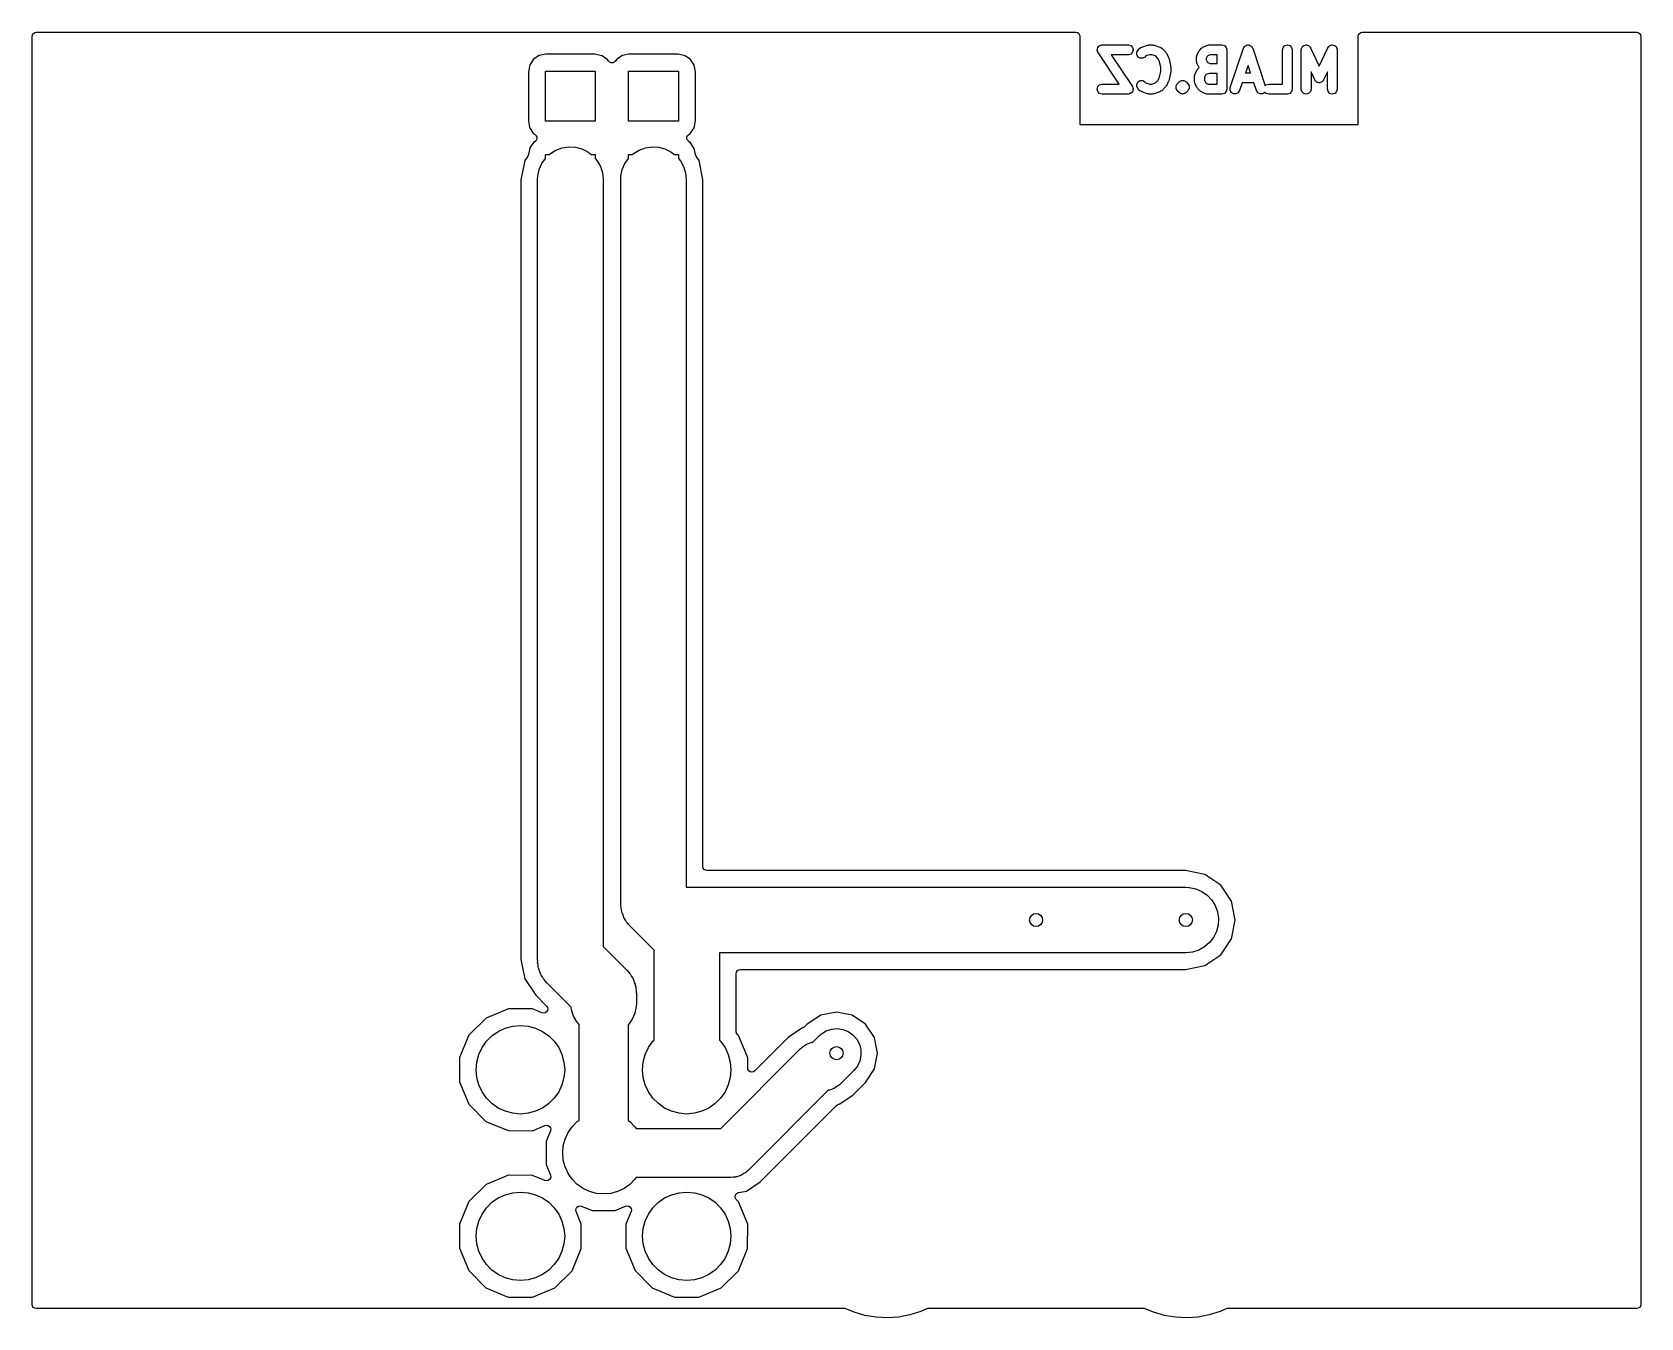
# Model space of a CAD drawing. Extents: x 0.03 to 1.97, y 0.02 to 1.57.
import ezdxf

# ---------------------------------------------------------------- set-up
doc = ezdxf.new("R2010")
doc.units = 0
doc.header["$MEASUREMENT"] = 0
doc.layers.add('BLACK', color=7, linetype='CONTINUOUS')

msp = doc.modelspace()

# ---------------------------------------------------------------- linework, layer by layer
at = {"layer": 'BLACK', "linetype": 'CONTINUOUS'}
for p, q in [((0.0344, 1.5656), (0.036, 1.5667)), ((0.036, 1.5667), (0.038, 1.5671)), ((0.038, 1.5671), (1.2876, 1.5671)), ((1.2876, 1.5671), (1.2896, 1.5667)), ((1.2896, 1.5667), (1.2912, 1.5656)), ((1.6288, 1.5656), (1.6304, 1.5667)), ((1.6304, 1.5667), (1.6324, 1.5671)), ((1.6324, 1.5671), (1.9621, 1.5671)), ((1.9621, 1.5671), (1.964, 1.5667)), ((1.964, 1.5667), (1.9656, 1.5656)), ((0.033, 1.562), (0.0333, 1.564)), ((0.033, 0.038), (0.033, 1.562)), ((0.0333, 1.564), (0.0344, 1.5656)), ((1.2912, 1.5656), (1.2923, 1.564)), ((1.2923, 1.564), (1.2926, 1.562)), ((1.2926, 1.562), (1.2926, 1.4563)), ((1.3138, 1.5472), (1.3141, 1.5485)), ((1.3141, 1.5485), (1.3142, 1.5486)), ((1.3142, 1.5486), (1.3143, 1.5488)), ((1.3143, 1.5488), (1.3152, 1.5498)), ((1.3152, 1.5498), (1.3161, 1.5508)), ((1.3161, 1.5508), (1.3163, 1.5509)), ((1.3163, 1.5509), (1.3164, 1.551)), ((1.3164, 1.551), (1.3177, 1.5513)), ((1.3177, 1.5513), (1.319, 1.5518)), ((1.319, 1.5518), (1.3192, 1.5517)), ((1.3192, 1.5517), (1.3194, 1.5518)), ((1.3194, 1.5518), (1.3509, 1.5518)), ((1.3509, 1.5518), (1.3538, 1.551)), ((1.3538, 1.551), (1.356, 1.5488)), ((1.356, 1.5488), (1.3568, 1.5459)), ((1.3625, 1.5455), (1.3647, 1.5478)), ((1.3647, 1.5478), (1.3659, 1.5485)), ((1.3659, 1.5485), (1.367, 1.5492)), ((1.367, 1.5492), (1.3738, 1.5515)), ((1.3738, 1.5515), (1.3747, 1.5515)), ((1.3747, 1.5515), (1.3756, 1.5518)), ((1.3756, 1.5518), (1.3801, 1.5518)), ((1.3801, 1.5518), (1.3811, 1.5515)), ((1.3811, 1.5515), (1.382, 1.5515)), ((1.382, 1.5515), (1.3887, 1.5492)), ((1.3887, 1.5492), (1.3899, 1.5485)), ((1.3899, 1.5485), (1.3911, 1.5478)), ((1.3911, 1.5478), (1.3956, 1.5433)), ((1.4367, 1.5455), (1.4389, 1.5478)), ((1.4389, 1.5478), (1.4398, 1.5483)), ((1.4398, 1.5483), (1.4405, 1.5489)), ((1.4405, 1.5489), (1.445, 1.5512)), ((1.445, 1.5512), (1.4463, 1.5514)), ((1.4463, 1.5514), (1.4476, 1.5518)), ((1.4476, 1.5518), (1.4634, 1.5518)), ((1.4634, 1.5518), (1.4663, 1.551)), ((1.4663, 1.551), (1.4685, 1.5488)), ((1.4685, 1.5488), (1.4693, 1.5459)), ((1.4735, 1.5005), (1.4893, 1.5477)), ((1.4893, 1.5477), (1.4899, 1.5487)), ((1.4899, 1.5487), (1.4905, 1.5498)), ((1.4905, 1.5498), (1.4908, 1.55)), ((1.4908, 1.55), (1.4909, 1.5503)), ((1.4909, 1.5503), (1.492, 1.5508)), ((1.492, 1.5508), (1.493, 1.5515)), ((1.493, 1.5515), (1.4934, 1.5515)), ((1.4934, 1.5515), (1.4937, 1.5517)), ((1.4937, 1.5517), (1.4949, 1.5516)), ((1.4949, 1.5516), (1.4961, 1.5517)), ((1.4961, 1.5517), (1.4964, 1.5515)), ((1.4964, 1.5515), (1.4967, 1.5515)), ((1.4967, 1.5515), (1.4977, 1.5508)), ((1.4977, 1.5508), (1.4988, 1.5503)), ((1.4988, 1.5503), (1.499, 1.55)), ((1.499, 1.55), (1.4993, 1.5498)), ((1.4993, 1.5498), (1.4998, 1.5487)), ((1.4998, 1.5487), (1.5005, 1.5477)), ((1.5005, 1.5477), (1.5155, 1.5026)), ((1.5362, 1.5459), (1.537, 1.5488)), ((1.537, 1.5488), (1.5392, 1.551)), ((1.5392, 1.551), (1.5421, 1.5518)), ((1.5421, 1.5518), (1.5451, 1.551)), ((1.5451, 1.551), (1.5472, 1.5488)), ((1.5472, 1.5488), (1.548, 1.5459)), ((1.5587, 1.5464), (1.5592, 1.5476)), ((1.5592, 1.5476), (1.5595, 1.5488)), ((1.5595, 1.5488), (1.5597, 1.549)), ((1.5597, 1.549), (1.5598, 1.5493)), ((1.5598, 1.5493), (1.5608, 1.5501)), ((1.5608, 1.5501), (1.5617, 1.551)), ((1.5617, 1.551), (1.5619, 1.5511)), ((1.5619, 1.5511), (1.5621, 1.5512)), ((1.5621, 1.5512), (1.5634, 1.5514)), ((1.5634, 1.5514), (1.5646, 1.5518)), ((1.5646, 1.5518), (1.5649, 1.5517)), ((1.5649, 1.5517), (1.5651, 1.5517)), ((1.5651, 1.5517), (1.5663, 1.5513)), ((1.5663, 1.5513), (1.5676, 1.551)), ((1.5676, 1.551), (1.5677, 1.5508)), ((1.5677, 1.5508), (1.568, 1.5507)), ((1.568, 1.5507), (1.5688, 1.5497)), ((1.5688, 1.5497), (1.5697, 1.5488)), ((1.5697, 1.5488), (1.5698, 1.5486)), ((1.5698, 1.5486), (1.57, 1.5484)), ((1.57, 1.5484), (1.5804, 1.5261)), ((1.5804, 1.5261), (1.5908, 1.5484)), ((1.5908, 1.5484), (1.5909, 1.5486)), ((1.5909, 1.5486), (1.591, 1.5488)), ((1.591, 1.5488), (1.5919, 1.5497)), ((1.5919, 1.5497), (1.5927, 1.5507)), ((1.5927, 1.5507), (1.593, 1.5508)), ((1.593, 1.5508), (1.5932, 1.551)), ((1.5932, 1.551), (1.5944, 1.5513)), ((1.5944, 1.5513), (1.5956, 1.5517)), ((1.5956, 1.5517), (1.5958, 1.5517)), ((1.5958, 1.5517), (1.5961, 1.5518)), ((1.5961, 1.5518), (1.5973, 1.5514)), ((1.5973, 1.5514), (1.5986, 1.5512)), ((1.5986, 1.5512), (1.5988, 1.5511)), ((1.5988, 1.5511), (1.5991, 1.551)), ((1.5991, 1.551), (1.6, 1.5501)), ((1.6, 1.5501), (1.601, 1.5493)), ((1.601, 1.5493), (1.601, 1.549)), ((1.601, 1.549), (1.6012, 1.5488)), ((1.6012, 1.5488), (1.6016, 1.5476)), ((1.6016, 1.5476), (1.602, 1.5464)), ((1.6274, 1.562), (1.6277, 1.564)), ((1.6274, 1.4563), (1.6274, 1.562)), ((1.6277, 1.564), (1.6288, 1.5656)), ((1.9656, 1.5656), (1.9667, 1.564)), ((1.9667, 1.564), (1.967, 1.562)), ((1.967, 1.562), (1.967, 0.038)), ((0.6358, 1.5346), (0.6312, 1.5279)), ((0.6426, 1.539), (0.6358, 1.5346)), ((0.6505, 1.5405), (0.6426, 1.539)), ((0.7095, 1.5405), (0.6505, 1.5405)), ((0.7179, 1.5388), (0.7095, 1.5405)), ((0.7246, 1.5342), (0.7179, 1.5388)), ((0.7258, 1.5323), (0.7246, 1.5342)), ((0.7272, 1.5309), (0.7258, 1.5323)), ((0.729, 1.5301), (0.7272, 1.5309)), ((0.7309, 1.5301), (0.729, 1.5301)), ((0.7328, 1.5309), (0.7309, 1.5301)), ((0.7342, 1.5322), (0.7328, 1.5309)), ((0.7358, 1.5346), (0.7342, 1.5322)), ((0.7426, 1.539), (0.7358, 1.5346)), ((0.7505, 1.5405), (0.7426, 1.539)), ((0.8095, 1.5405), (0.7505, 1.5405)), ((0.8179, 1.5388), (0.8095, 1.5405)), ((0.8246, 1.5342), (0.8179, 1.5388)), ((0.829, 1.5274), (0.8246, 1.5342)), ((1.3135, 1.5459), (1.3138, 1.5472)), ((1.3135, 1.5457), (1.3135, 1.5459)), ((1.3135, 1.5455), (1.3135, 1.5457)), ((1.3139, 1.5442), (1.3135, 1.5455)), ((1.3143, 1.5429), (1.3139, 1.5442)), ((1.3144, 1.5428), (1.3143, 1.5429)), ((1.3145, 1.5426), (1.3144, 1.5428)), ((1.3398, 1.5045), (1.3145, 1.5426)), ((1.3509, 1.54), (1.3304, 1.54)), ((1.3304, 1.54), (1.3558, 1.5019)), ((1.3538, 1.5408), (1.3509, 1.54)), ((1.356, 1.5429), (1.3538, 1.5408)), ((1.3568, 1.5459), (1.356, 1.5429)), ((1.3609, 1.5429), (1.3625, 1.5455)), ((1.3609, 1.5398), (1.3609, 1.5429)), ((1.3625, 1.5372), (1.3609, 1.5398)), ((1.3651, 1.5357), (1.3625, 1.5372)), ((1.3682, 1.5357), (1.3651, 1.5357)), ((1.3708, 1.5372), (1.3682, 1.5357)), ((1.3721, 1.5385), (1.3708, 1.5372)), ((1.3766, 1.54), (1.3721, 1.5385)), ((1.3792, 1.54), (1.3766, 1.54)), ((1.3837, 1.5385), (1.3792, 1.54)), ((1.3865, 1.5356), (1.3837, 1.5385)), ((1.3881, 1.5326), (1.3865, 1.5356)), ((1.39, 1.5249), (1.3881, 1.5326)), ((1.3956, 1.5433), (1.396, 1.5425)), ((1.396, 1.5425), (1.3967, 1.5418)), ((1.3967, 1.5418), (1.3989, 1.5373)), ((1.3989, 1.5373), (1.399, 1.5366)), ((1.399, 1.5366), (1.3994, 1.5361)), ((1.3994, 1.5361), (1.4016, 1.5271)), ((1.4327, 1.5369), (1.4331, 1.5382)), ((1.4327, 1.5324), (1.4327, 1.5369)), ((1.4331, 1.5311), (1.4327, 1.5324)), ((1.4331, 1.5382), (1.4333, 1.5395)), ((1.4333, 1.5297), (1.4331, 1.5311)), ((1.4333, 1.5395), (1.4356, 1.544)), ((1.4356, 1.5252), (1.4333, 1.5297)), ((1.4356, 1.544), (1.4362, 1.5447)), ((1.4362, 1.5447), (1.4367, 1.5455)), ((1.4457, 1.5379), (1.4445, 1.5355)), ((1.4445, 1.5355), (1.4445, 1.5338)), ((1.4445, 1.5338), (1.4457, 1.5314)), ((1.4466, 1.5388), (1.4457, 1.5379)), ((1.4457, 1.5314), (1.4466, 1.5305)), ((1.449, 1.54), (1.4466, 1.5388)), ((1.4466, 1.5305), (1.449, 1.5293)), ((1.4575, 1.54), (1.449, 1.54)), ((1.449, 1.5293), (1.4575, 1.5293)), ((1.4575, 1.5293), (1.4575, 1.54)), ((1.4693, 1.5459), (1.4693, 1.4986)), ((1.5362, 1.5045), (1.5362, 1.5459)), ((1.548, 1.5459), (1.548, 1.4986)), ((1.5588, 1.5461), (1.5587, 1.5464)), ((1.5587, 1.5459), (1.5588, 1.5461)), ((1.5587, 1.4986), (1.5587, 1.5459)), ((1.602, 1.5464), (1.6019, 1.5461)), ((1.6019, 1.5461), (1.602, 1.5459)), ((1.602, 1.5459), (1.602, 1.4986)), ((0.6312, 1.5279), (0.6295, 1.5195)), ((0.6295, 1.5195), (0.6295, 1.4605)), ((0.65, 1.46), (0.65, 1.52)), ((0.65, 1.52), (0.71, 1.52)), ((0.71, 1.52), (0.71, 1.46)), ((0.75, 1.46), (0.75, 1.52)), ((0.75, 1.52), (0.81, 1.52)), ((0.81, 1.52), (0.81, 1.46)), ((0.8305, 1.5195), (0.829, 1.5274)), ((0.8305, 1.4605), (0.8305, 1.5195)), ((1.3625, 1.5073), (1.3651, 1.5088)), ((1.3651, 1.5088), (1.3682, 1.5088)), ((1.3682, 1.5088), (1.3708, 1.5073)), ((1.3837, 1.506), (1.3865, 1.5089)), ((1.3865, 1.5089), (1.3881, 1.5119)), ((1.3881, 1.5119), (1.39, 1.5196)), ((1.39, 1.5196), (1.39, 1.5249)), ((1.4016, 1.5174), (1.3994, 1.5084)), ((1.4016, 1.5271), (1.4016, 1.5263)), ((1.4016, 1.5263), (1.4018, 1.5256)), ((1.4018, 1.5189), (1.4016, 1.5182)), ((1.4016, 1.5182), (1.4016, 1.5174)), ((1.4018, 1.5256), (1.4018, 1.5189)), ((1.4139, 1.5084), (1.4146, 1.5088)), ((1.4146, 1.5088), (1.4154, 1.5088)), ((1.4154, 1.5088), (1.4161, 1.509)), ((1.4161, 1.509), (1.4169, 1.5088)), ((1.4169, 1.5088), (1.4177, 1.5088)), ((1.4177, 1.5088), (1.4183, 1.5084)), ((1.4305, 1.5144), (1.4308, 1.5157)), ((1.4305, 1.5076), (1.4305, 1.5144)), ((1.4308, 1.5157), (1.4311, 1.517)), ((1.4311, 1.517), (1.4333, 1.5215)), ((1.4333, 1.5215), (1.434, 1.5222)), ((1.434, 1.5222), (1.4345, 1.5231)), ((1.4345, 1.5231), (1.4361, 1.5247)), ((1.4361, 1.5247), (1.4356, 1.5252)), ((1.4435, 1.5154), (1.4423, 1.513)), ((1.4423, 1.513), (1.4423, 1.509)), ((1.4423, 1.509), (1.4435, 1.5066)), ((1.4441, 1.516), (1.4435, 1.5154)), ((1.4486, 1.5175), (1.4441, 1.516)), ((1.4575, 1.5175), (1.4486, 1.5175)), ((1.4575, 1.5045), (1.4575, 1.5175)), ((1.4949, 1.5272), (1.4918, 1.518)), ((1.4918, 1.518), (1.4979, 1.518)), ((1.4979, 1.518), (1.4949, 1.5272)), ((1.575, 1.5096), (1.5705, 1.5192)), ((1.5705, 1.5192), (1.5705, 1.4986)), ((1.5753, 1.5092), (1.575, 1.5096)), ((1.5755, 1.5087), (1.5753, 1.5092)), ((1.5763, 1.5081), (1.5755, 1.5087)), ((1.5852, 1.5087), (1.5844, 1.5081)), ((1.5854, 1.5092), (1.5852, 1.5087)), ((1.5857, 1.5096), (1.5854, 1.5092)), ((1.5902, 1.5192), (1.5857, 1.5096)), ((1.5902, 1.4986), (1.5902, 1.5192)), ((1.3135, 1.4986), (1.3143, 1.5016)), ((1.3143, 1.4957), (1.3135, 1.4986)), ((1.3143, 1.5016), (1.3164, 1.5037)), ((1.3164, 1.4935), (1.3143, 1.4957)), ((1.3164, 1.5037), (1.3194, 1.5045)), ((1.3194, 1.4927), (1.3164, 1.4935)), ((1.3194, 1.5045), (1.3398, 1.5045)), ((1.3509, 1.4927), (1.3194, 1.4927)), ((1.3511, 1.4928), (1.3509, 1.4927)), ((1.3513, 1.4927), (1.3511, 1.4928)), ((1.3525, 1.4932), (1.3513, 1.4927)), ((1.3538, 1.4935), (1.3525, 1.4932)), ((1.354, 1.4936), (1.3538, 1.4935)), ((1.3542, 1.4937), (1.354, 1.4936)), ((1.3551, 1.4947), (1.3542, 1.4937)), ((1.356, 1.4957), (1.3551, 1.4947)), ((1.3558, 1.5019), (1.3559, 1.5017)), ((1.3559, 1.5017), (1.356, 1.5016)), ((1.356, 1.5016), (1.3563, 1.5003)), ((1.3562, 1.496), (1.356, 1.4959)), ((1.356, 1.4959), (1.356, 1.4957)), ((1.3564, 1.4973), (1.3562, 1.496)), ((1.3563, 1.5003), (1.3568, 1.499)), ((1.3568, 1.4986), (1.3564, 1.4973)), ((1.3568, 1.499), (1.3567, 1.4988)), ((1.3567, 1.4988), (1.3568, 1.4986)), ((1.3609, 1.5047), (1.3625, 1.5073)), ((1.3609, 1.5016), (1.3609, 1.5047)), ((1.3625, 1.499), (1.3609, 1.5016)), ((1.3647, 1.4967), (1.3625, 1.499)), ((1.3659, 1.496), (1.3647, 1.4967)), ((1.367, 1.4953), (1.3659, 1.496)), ((1.3738, 1.493), (1.367, 1.4953)), ((1.3708, 1.5073), (1.3721, 1.506)), ((1.3721, 1.506), (1.3766, 1.5045)), ((1.3747, 1.493), (1.3738, 1.493)), ((1.3756, 1.4927), (1.3747, 1.493)), ((1.3801, 1.4927), (1.3756, 1.4927)), ((1.3766, 1.5045), (1.3792, 1.5045)), ((1.3792, 1.5045), (1.3837, 1.506)), ((1.3811, 1.493), (1.3801, 1.4927)), ((1.382, 1.493), (1.3811, 1.493)), ((1.3887, 1.4953), (1.382, 1.493)), ((1.3899, 1.496), (1.3887, 1.4953)), ((1.3911, 1.4967), (1.3899, 1.496)), ((1.3956, 1.5012), (1.3911, 1.4967)), ((1.396, 1.502), (1.3956, 1.5012)), ((1.3967, 1.5027), (1.396, 1.502)), ((1.3989, 1.5072), (1.3967, 1.5027)), ((1.399, 1.5079), (1.3989, 1.5072)), ((1.3994, 1.5084), (1.399, 1.5079)), ((1.4082, 1.5024), (1.4097, 1.505)), ((1.4082, 1.4993), (1.4082, 1.5024)), ((1.4097, 1.4967), (1.4082, 1.4993)), ((1.4097, 1.505), (1.412, 1.5073)), ((1.412, 1.4945), (1.4097, 1.4967)), ((1.412, 1.5073), (1.4126, 1.5077)), ((1.4126, 1.4941), (1.412, 1.4945)), ((1.4126, 1.5077), (1.4132, 1.5082)), ((1.4132, 1.4935), (1.4126, 1.4941)), ((1.4132, 1.5082), (1.4139, 1.5084)), ((1.4139, 1.4933), (1.4132, 1.4935)), ((1.4146, 1.4929), (1.4139, 1.4933)), ((1.4154, 1.4929), (1.4146, 1.4929)), ((1.4161, 1.4927), (1.4154, 1.4929)), ((1.4169, 1.4929), (1.4161, 1.4927)), ((1.4177, 1.4929), (1.4169, 1.4929)), ((1.4183, 1.4933), (1.4177, 1.4929)), ((1.4183, 1.5084), (1.4191, 1.5082)), ((1.4191, 1.4935), (1.4183, 1.4933)), ((1.4191, 1.5082), (1.4196, 1.5077)), ((1.4196, 1.4941), (1.4191, 1.4935)), ((1.4196, 1.5077), (1.4203, 1.5073)), ((1.4203, 1.4945), (1.4196, 1.4941)), ((1.4203, 1.5073), (1.4226, 1.505)), ((1.4226, 1.4967), (1.4203, 1.4945)), ((1.4226, 1.505), (1.4241, 1.5024)), ((1.4241, 1.4993), (1.4226, 1.4967)), ((1.4241, 1.5024), (1.4241, 1.4993)), ((1.4308, 1.5063), (1.4305, 1.5076)), ((1.4311, 1.505), (1.4308, 1.5063)), ((1.4333, 1.5005), (1.4311, 1.505)), ((1.434, 1.4998), (1.4333, 1.5005)), ((1.4345, 1.499), (1.434, 1.4998)), ((1.4367, 1.4967), (1.4345, 1.499)), ((1.4375, 1.4962), (1.4367, 1.4967)), ((1.4382, 1.4956), (1.4375, 1.4962)), ((1.4427, 1.4933), (1.4382, 1.4956)), ((1.4441, 1.4931), (1.4427, 1.4933)), ((1.4435, 1.5066), (1.4444, 1.5057)), ((1.4454, 1.4927), (1.4441, 1.4931)), ((1.4444, 1.5057), (1.4468, 1.5045)), ((1.4634, 1.4927), (1.4454, 1.4927)), ((1.4468, 1.5045), (1.4575, 1.5045)), ((1.4663, 1.4935), (1.4634, 1.4927)), ((1.4685, 1.4957), (1.4663, 1.4935)), ((1.4693, 1.4986), (1.4685, 1.4957)), ((1.4733, 1.4974), (1.4735, 1.5005)), ((1.4747, 1.4947), (1.4733, 1.4974)), ((1.4773, 1.493), (1.4747, 1.4947)), ((1.4803, 1.4928), (1.4773, 1.493)), ((1.483, 1.4942), (1.4803, 1.4928)), ((1.4847, 1.4968), (1.483, 1.4942)), ((1.4879, 1.5062), (1.4847, 1.4968)), ((1.5019, 1.5062), (1.4879, 1.5062)), ((1.505, 1.4968), (1.5019, 1.5062)), ((1.5067, 1.4942), (1.505, 1.4968)), ((1.5094, 1.4928), (1.5067, 1.4942)), ((1.5125, 1.493), (1.5094, 1.4928)), ((1.515, 1.4947), (1.5125, 1.493)), ((1.5152, 1.495), (1.515, 1.4947)), ((1.5167, 1.4935), (1.5152, 1.495)), ((1.5155, 1.5026), (1.5167, 1.5037)), ((1.5167, 1.5037), (1.5196, 1.5045)), ((1.5196, 1.4927), (1.5167, 1.4935)), ((1.5196, 1.5045), (1.5362, 1.5045)), ((1.5421, 1.4927), (1.5196, 1.4927)), ((1.5451, 1.4935), (1.5421, 1.4927)), ((1.5472, 1.4957), (1.5451, 1.4935)), ((1.548, 1.4986), (1.5472, 1.4957)), ((1.5595, 1.4957), (1.5587, 1.4986)), ((1.5617, 1.4935), (1.5595, 1.4957)), ((1.5646, 1.4927), (1.5617, 1.4935)), ((1.5676, 1.4935), (1.5646, 1.4927)), ((1.5697, 1.4957), (1.5676, 1.4935)), ((1.5705, 1.4986), (1.5697, 1.4957)), ((1.577, 1.5073), (1.5763, 1.5081)), ((1.5775, 1.5071), (1.577, 1.5073)), ((1.5779, 1.5068), (1.5775, 1.5071)), ((1.5789, 1.5066), (1.5779, 1.5068)), ((1.5798, 1.5062), (1.5789, 1.5066)), ((1.5804, 1.5063), (1.5798, 1.5062)), ((1.5809, 1.5062), (1.5804, 1.5063)), ((1.5818, 1.5066), (1.5809, 1.5062)), ((1.5829, 1.5068), (1.5818, 1.5066)), ((1.5833, 1.5071), (1.5829, 1.5068)), ((1.5837, 1.5073), (1.5833, 1.5071)), ((1.5844, 1.5081), (1.5837, 1.5073)), ((1.591, 1.4957), (1.5902, 1.4986)), ((1.5932, 1.4935), (1.591, 1.4957)), ((1.5961, 1.4927), (1.5932, 1.4935)), ((1.5991, 1.4935), (1.5961, 1.4927)), ((1.6012, 1.4957), (1.5991, 1.4935)), ((1.602, 1.4986), (1.6012, 1.4957)), ((0.6295, 1.4605), (0.631, 1.4526)), ((0.631, 1.4526), (0.6354, 1.4458)), ((0.71, 1.46), (0.65, 1.46)), ((0.81, 1.46), (0.75, 1.46)), ((0.8242, 1.4454), (0.8288, 1.4521)), ((0.8288, 1.4521), (0.8305, 1.4605)), ((1.2926, 1.4563), (1.6274, 1.4563)), ((0.6358, 1.4346), (0.6312, 1.4279)), ((0.6354, 1.4458), (0.6378, 1.4442)), ((0.6377, 1.4358), (0.6358, 1.4346)), ((0.6391, 1.4372), (0.6377, 1.4358)), ((0.6378, 1.4442), (0.6391, 1.4428)), ((0.6391, 1.4428), (0.6399, 1.4409)), ((0.6398, 1.439), (0.6391, 1.4372)), ((0.6399, 1.4409), (0.6398, 1.439)), ((0.8201, 1.439), (0.8202, 1.441)), ((0.8209, 1.4372), (0.8201, 1.439)), ((0.8202, 1.441), (0.8209, 1.4428)), ((0.8209, 1.4428), (0.8223, 1.4442)), ((0.8222, 1.4359), (0.8209, 1.4372)), ((0.8246, 1.4342), (0.8222, 1.4359)), ((0.8223, 1.4442), (0.8242, 1.4454)), ((0.829, 1.4274), (0.8246, 1.4342)), ((0.6252, 1.4127), (0.6206, 1.3895)), ((0.6288, 1.4181), (0.6252, 1.4127)), ((0.6296, 1.4199), (0.6288, 1.4181)), ((0.6312, 1.4279), (0.6296, 1.4199)), ((0.6456, 1.4092), (0.65, 1.4154)), ((0.65, 1.4154), (0.65, 1.42)), ((0.65, 1.42), (0.6547, 1.42)), ((0.6547, 1.42), (0.656, 1.4212)), ((0.656, 1.4212), (0.6627, 1.4254)), ((0.6627, 1.4254), (0.6702, 1.4281)), ((0.6702, 1.4281), (0.6781, 1.4293)), ((0.6781, 1.4293), (0.686, 1.4289)), ((0.686, 1.4289), (0.6937, 1.4269)), ((0.6937, 1.4269), (0.7009, 1.4234)), ((0.7009, 1.4234), (0.7052, 1.42)), ((0.7052, 1.42), (0.71, 1.42)), ((0.71, 1.42), (0.71, 1.4152)), ((0.71, 1.4152), (0.7123, 1.4125)), ((0.7123, 1.4125), (0.7162, 1.4055)), ((0.7456, 1.4092), (0.75, 1.4154)), ((0.75, 1.4154), (0.75, 1.42)), ((0.75, 1.42), (0.7547, 1.42)), ((0.7547, 1.42), (0.756, 1.4212)), ((0.756, 1.4212), (0.7627, 1.4254)), ((0.7627, 1.4254), (0.7702, 1.4281)), ((0.7702, 1.4281), (0.7781, 1.4293)), ((0.7781, 1.4293), (0.786, 1.4289)), ((0.786, 1.4289), (0.7937, 1.4269)), ((0.7937, 1.4269), (0.8009, 1.4234)), ((0.8009, 1.4234), (0.8052, 1.42)), ((0.8052, 1.42), (0.81, 1.42)), ((0.81, 1.42), (0.81, 1.4152)), ((0.81, 1.4152), (0.8123, 1.4125)), ((0.8123, 1.4125), (0.8162, 1.4055)), ((0.8304, 1.4199), (0.829, 1.4274)), ((0.8312, 1.418), (0.8304, 1.4199)), ((0.8348, 1.4127), (0.8312, 1.418)), ((0.8394, 1.3895), (0.8348, 1.4127)), ((0.6406, 1.39), (0.6408, 1.3941)), ((0.6408, 1.3941), (0.6425, 1.4019)), ((0.6425, 1.4019), (0.6456, 1.4092)), ((0.7162, 1.4055), (0.7186, 1.3979)), ((0.7186, 1.3979), (0.7194, 1.39)), ((0.7406, 1.39), (0.7408, 1.3941)), ((0.7408, 1.3941), (0.7425, 1.4019)), ((0.7425, 1.4019), (0.7456, 1.4092)), ((0.8162, 1.4055), (0.8186, 1.3979)), ((0.8186, 1.3979), (0.8194, 1.39)), ((0.6206, 1.3895), (0.6206, 0.4524)), ((0.6406, 0.4519), (0.6406, 1.39)), ((0.7194, 1.39), (0.7194, 0.4682)), ((0.7406, 0.52), (0.7406, 1.39)), ((0.8194, 1.39), (0.8194, 0.5394)), ((0.8394, 0.5644), (0.8394, 1.3895)), ((0.8398, 0.5625), (0.8394, 0.5644)), ((0.8408, 0.5608), (0.8398, 0.5625)), ((0.8425, 0.5598), (0.8408, 0.5608)), ((0.8444, 0.5594), (0.8425, 0.5598)), ((1.4195, 0.5594), (0.8444, 0.5594)), ((1.4427, 0.5548), (1.4195, 0.5594)), ((1.4619, 0.5419), (1.4427, 0.5548)), ((1.4748, 0.5227), (1.4619, 0.5419)), ((0.8194, 0.5394), (1.42, 0.5394)), ((1.42, 0.5394), (1.4241, 0.5392)), ((1.4241, 0.5392), (1.4319, 0.5375)), ((1.4319, 0.5375), (1.4392, 0.5344)), ((1.4392, 0.5344), (1.4457, 0.5298)), ((1.4457, 0.5298), (1.4512, 0.524)), ((1.4512, 0.524), (1.4554, 0.5173)), ((1.4793, 0.5), (1.4748, 0.5227)), ((0.7408, 0.5186), (0.7406, 0.52)), ((0.7407, 0.5171), (0.7408, 0.5186)), ((0.7412, 0.5146), (0.7407, 0.5171)), ((0.7414, 0.5121), (0.7412, 0.5146)), ((0.7419, 0.5107), (0.7414, 0.5121)), ((0.7421, 0.5093), (0.7419, 0.5107)), ((0.7431, 0.5069), (0.7421, 0.5093)), ((0.7438, 0.5045), (0.7431, 0.5069)), ((0.7445, 0.5032), (0.7438, 0.5045)), ((0.745, 0.5019), (0.7445, 0.5032)), ((1.4554, 0.5173), (1.4581, 0.5098)), ((1.4581, 0.5098), (1.4593, 0.5019)), ((0.7464, 0.4998), (0.745, 0.5019)), ((0.7477, 0.4975), (0.7464, 0.4998)), ((0.7486, 0.4964), (0.7477, 0.4975)), ((0.7494, 0.4952), (0.7486, 0.4964)), ((0.7522, 0.4922), (0.7494, 0.4952)), ((0.7806, 0.4637), (0.7522, 0.4922)), ((1.4569, 0.4863), (1.4534, 0.4791)), ((1.4589, 0.494), (1.4569, 0.4863)), ((1.4593, 0.5019), (1.4589, 0.494)), ((1.4748, 0.4773), (1.4793, 0.5)), ((0.7194, 0.4682), (0.7478, 0.4398)), ((1.4425, 0.4677), (1.4355, 0.4638)), ((1.4485, 0.4728), (1.4425, 0.4677)), ((1.4534, 0.4791), (1.4485, 0.4728)), ((1.4619, 0.4581), (1.4748, 0.4773)), ((0.6206, 0.4524), (0.6252, 0.4293)), ((0.6408, 0.4505), (0.6406, 0.4519)), ((0.6407, 0.4491), (0.6408, 0.4505)), ((0.6412, 0.4466), (0.6407, 0.4491)), ((0.6414, 0.444), (0.6412, 0.4466)), ((0.7806, 0.3555), (0.7806, 0.4637)), ((1.42, 0.4606), (0.8594, 0.4606)), ((0.8594, 0.4606), (0.8594, 0.3555)), ((1.4195, 0.4406), (1.4427, 0.4452)), ((1.4279, 0.4614), (1.42, 0.4606)), ((1.4355, 0.4638), (1.4279, 0.4614)), ((1.4427, 0.4452), (1.4619, 0.4581)), ((0.6252, 0.4293), (0.6384, 0.4096)), ((0.6419, 0.4426), (0.6414, 0.444)), ((0.6421, 0.4412), (0.6419, 0.4426)), ((0.6431, 0.4389), (0.6421, 0.4412)), ((0.6438, 0.4364), (0.6431, 0.4389)), ((0.6445, 0.4352), (0.6438, 0.4364)), ((0.645, 0.4338), (0.6445, 0.4352)), ((0.6464, 0.4317), (0.645, 0.4338)), ((0.6477, 0.4295), (0.6464, 0.4317)), ((0.6486, 0.4284), (0.6477, 0.4295)), ((0.6494, 0.4272), (0.6486, 0.4284)), ((0.6522, 0.4241), (0.6494, 0.4272)), ((0.7478, 0.4398), (0.7506, 0.4367)), ((0.7506, 0.4367), (0.7514, 0.4355)), ((0.7514, 0.4355), (0.7523, 0.4344)), ((0.7523, 0.4344), (0.7536, 0.4322)), ((0.7536, 0.4322), (0.755, 0.4301)), ((0.755, 0.4301), (0.7555, 0.4287)), ((0.7555, 0.4287), (0.7562, 0.4274)), ((0.7562, 0.4274), (0.7569, 0.425)), ((0.8794, 0.4356), (0.8798, 0.4375)), ((0.8794, 0.3661), (0.8794, 0.4356)), ((0.8798, 0.4375), (0.8808, 0.4392)), ((0.8808, 0.4392), (0.8825, 0.4402)), ((0.8825, 0.4402), (0.8844, 0.4406)), ((0.8844, 0.4406), (1.4195, 0.4406)), ((0.6384, 0.4096), (0.6514, 0.3966)), ((0.6811, 0.3951), (0.6522, 0.4241)), ((0.7569, 0.425), (0.7579, 0.4227)), ((0.7579, 0.4227), (0.7581, 0.4212)), ((0.7581, 0.4212), (0.7586, 0.4199)), ((0.7586, 0.4199), (0.7588, 0.4173)), ((0.7588, 0.4173), (0.7593, 0.4148)), ((0.7593, 0.4148), (0.7592, 0.4134)), ((0.7592, 0.4134), (0.7594, 0.4119)), ((0.7594, 0.4119), (0.7594, 0.4)), ((0.6055, 0.3932), (0.5786, 0.382)), ((0.6346, 0.3931), (0.6055, 0.3932)), ((0.6459, 0.3884), (0.6346, 0.3931)), ((0.6479, 0.3881), (0.6459, 0.3884)), ((0.6498, 0.3884), (0.6479, 0.3881)), ((0.6514, 0.3895), (0.6498, 0.3884)), ((0.6514, 0.3966), (0.6525, 0.395)), ((0.6525, 0.3911), (0.6514, 0.3895)), ((0.6525, 0.395), (0.6529, 0.3931)), ((0.6529, 0.3931), (0.6525, 0.3911)), ((0.6814, 0.3921), (0.6811, 0.3951)), ((0.6838, 0.3845), (0.6814, 0.3921)), ((0.7575, 0.3881), (0.7544, 0.3808)), ((0.7592, 0.3959), (0.7575, 0.3881)), ((0.7594, 0.4), (0.7592, 0.3959)), ((1, 0.3894), (0.9811, 0.3857)), ((1.0189, 0.3857), (1, 0.3894)), ((0.5786, 0.382), (0.558, 0.3615)), ((0.5934, 0.366), (0.6018, 0.3699)), ((0.6018, 0.3699), (0.6108, 0.3723)), ((0.6108, 0.3723), (0.62, 0.3731)), ((0.62, 0.3731), (0.6292, 0.3723)), ((0.6292, 0.3723), (0.6382, 0.3699)), ((0.6382, 0.3699), (0.6466, 0.366)), ((0.6877, 0.3775), (0.6838, 0.3845)), ((0.6905, 0.3743), (0.6877, 0.3775)), ((0.6905, 0.2592), (0.6905, 0.3743)), ((0.7498, 0.3743), (0.7495, 0.374)), ((0.7495, 0.374), (0.7495, 0.2592)), ((0.7544, 0.3808), (0.7498, 0.3743)), ((0.9583, 0.3699), (0.9419, 0.3589)), ((0.9588, 0.37), (0.9583, 0.3699)), ((0.9597, 0.3703), (0.9588, 0.37)), ((0.9613, 0.3714), (0.9597, 0.3703)), ((0.9646, 0.3747), (0.9613, 0.3714)), ((0.9811, 0.3857), (0.9646, 0.3747)), ((0.9877, 0.3668), (0.9942, 0.369)), ((0.9942, 0.369), (1.001, 0.3695)), ((1.001, 0.3695), (1.0078, 0.3685)), ((1.0078, 0.3685), (1.0141, 0.3659)), ((1.035, 0.375), (1.0189, 0.3857)), ((1.0457, 0.3589), (1.035, 0.375)), ((0.558, 0.3615), (0.5469, 0.3346)), ((0.574, 0.3466), (0.5793, 0.3542)), ((0.5793, 0.3542), (0.5858, 0.3607)), ((0.5858, 0.3607), (0.5934, 0.366)), ((0.6466, 0.366), (0.6542, 0.3607)), ((0.6542, 0.3607), (0.6607, 0.3542)), ((0.6607, 0.3542), (0.666, 0.3466)), ((0.774, 0.3466), (0.7793, 0.3542)), ((0.7793, 0.3542), (0.7806, 0.3555)), ((0.8594, 0.3555), (0.8607, 0.3542)), ((0.8607, 0.3542), (0.866, 0.3466)), ((0.8797, 0.3642), (0.8794, 0.3661)), ((0.8808, 0.3626), (0.8797, 0.3642)), ((0.882, 0.3614), (0.8808, 0.3626)), ((0.8932, 0.3345), (0.882, 0.3614)), ((0.9419, 0.3589), (0.9017, 0.3187)), ((0.9591, 0.3476), (0.9616, 0.3491)), ((0.9616, 0.3491), (0.964, 0.3507)), ((0.964, 0.3507), (0.9645, 0.3508)), ((0.9645, 0.3508), (0.965, 0.3511)), ((0.965, 0.3511), (0.9677, 0.352)), ((0.9677, 0.352), (0.9705, 0.353)), ((0.9705, 0.353), (0.971, 0.353)), ((0.971, 0.353), (0.9714, 0.3532)), ((0.9714, 0.3532), (0.9791, 0.3609)), ((0.9791, 0.3609), (0.9819, 0.3633)), ((0.9819, 0.3633), (0.9877, 0.3668)), ((1.0141, 0.3659), (1.0197, 0.362)), ((1.0197, 0.362), (1.0243, 0.3569)), ((1.0243, 0.3569), (1.0275, 0.3508)), ((1.0275, 0.3508), (1.0292, 0.3442)), ((1.0494, 0.34), (1.0457, 0.3589)), ((0.5469, 0.3346), (0.5468, 0.3055)), ((0.5668, 0.32), (0.5677, 0.3292)), ((0.5677, 0.3292), (0.5701, 0.3382)), ((0.5701, 0.3382), (0.574, 0.3466)), ((0.666, 0.3466), (0.6699, 0.3382)), ((0.6699, 0.3382), (0.6723, 0.3292)), ((0.6723, 0.3292), (0.6732, 0.32)), ((0.7669, 0.32), (0.7677, 0.3292)), ((0.7677, 0.3292), (0.7701, 0.3382)), ((0.7701, 0.3382), (0.774, 0.3466)), ((0.8608, 0.2495), (0.9564, 0.3451)), ((0.866, 0.3466), (0.8699, 0.3382)), ((0.8699, 0.3382), (0.8723, 0.3292)), ((0.8723, 0.3292), (0.8731, 0.32)), ((0.8932, 0.3223), (0.8932, 0.3345)), ((0.9564, 0.3451), (0.9579, 0.3465)), ((0.9579, 0.3465), (0.9583, 0.3469)), ((0.9583, 0.3469), (0.9586, 0.3471)), ((0.9586, 0.3471), (0.9591, 0.3476)), ((1.028, 0.3307), (1.0251, 0.3245)), ((1.0294, 0.3374), (1.028, 0.3307)), ((1.0292, 0.3442), (1.0294, 0.3374)), ((1.0457, 0.3211), (1.0494, 0.34)), ((0.5677, 0.3108), (0.5668, 0.32)), ((0.5701, 0.3018), (0.5677, 0.3108)), ((0.6723, 0.3108), (0.6699, 0.3018)), ((0.6732, 0.32), (0.6723, 0.3108)), ((0.7677, 0.3108), (0.7669, 0.32)), ((0.7701, 0.3018), (0.7677, 0.3108)), ((0.8723, 0.3108), (0.8699, 0.3018)), ((0.8731, 0.32), (0.8723, 0.3108)), ((0.8935, 0.3204), (0.8932, 0.3223)), ((0.8946, 0.3187), (0.8935, 0.3204)), ((0.8962, 0.3177), (0.8946, 0.3187)), ((0.8982, 0.3173), (0.8962, 0.3177)), ((0.9001, 0.3177), (0.8982, 0.3173)), ((0.9017, 0.3187), (0.9001, 0.3177)), ((1.0209, 0.3191), (1.0051, 0.3034)), ((1.0251, 0.3245), (1.0209, 0.3191)), ((1.0347, 0.3046), (1.0457, 0.3211)), ((0.5468, 0.3055), (0.558, 0.2786)), ((0.574, 0.2934), (0.5701, 0.3018)), ((0.5793, 0.2858), (0.574, 0.2934)), ((0.666, 0.2934), (0.6607, 0.2858)), ((0.6699, 0.3018), (0.666, 0.2934)), ((0.774, 0.2934), (0.7701, 0.3018)), ((0.7793, 0.2858), (0.774, 0.2934)), ((0.866, 0.2934), (0.8607, 0.2858)), ((0.8699, 0.3018), (0.866, 0.2934)), ((0.9901, 0.2953), (0.8939, 0.1991)), ((0.9905, 0.2955), (0.9901, 0.2953)), ((0.991, 0.2955), (0.9905, 0.2955)), ((0.9938, 0.2965), (0.991, 0.2955)), ((0.9965, 0.2974), (0.9938, 0.2965)), ((0.997, 0.2977), (0.9965, 0.2974)), ((0.9975, 0.2979), (0.997, 0.2977)), ((0.9999, 0.2994), (0.9975, 0.2979)), ((1.0024, 0.301), (0.9999, 0.2994)), ((1.0029, 0.3014), (1.0024, 0.301)), ((1.0032, 0.3016), (1.0029, 0.3014)), ((1.0035, 0.302), (1.0032, 0.3016)), ((1.0051, 0.3034), (1.0035, 0.302)), ((1.0196, 0.2896), (1.0347, 0.3046)), ((0.558, 0.2786), (0.5785, 0.258)), ((0.5858, 0.2793), (0.5793, 0.2858)), ((0.5934, 0.274), (0.5858, 0.2793)), ((0.6018, 0.2701), (0.5934, 0.274)), ((0.6466, 0.274), (0.6382, 0.2701)), ((0.6542, 0.2793), (0.6466, 0.274)), ((0.6607, 0.2858), (0.6542, 0.2793)), ((0.7858, 0.2793), (0.7793, 0.2858)), ((0.7934, 0.274), (0.7858, 0.2793)), ((0.8018, 0.2701), (0.7934, 0.274)), ((0.8466, 0.274), (0.8382, 0.2701)), ((0.8542, 0.2793), (0.8466, 0.274)), ((0.8607, 0.2858), (0.8542, 0.2793)), ((0.9084, 0.1853), (1.0002, 0.2771)), ((1.0002, 0.2771), (1.0018, 0.2782)), ((1.0018, 0.2782), (1.0027, 0.2785)), ((1.0027, 0.2785), (1.0032, 0.2786)), ((1.0032, 0.2786), (1.0196, 0.2896)), ((0.5785, 0.258), (0.6054, 0.2469)), ((0.6108, 0.2677), (0.6018, 0.2701)), ((0.62, 0.2668), (0.6108, 0.2677)), ((0.6292, 0.2677), (0.62, 0.2668)), ((0.6382, 0.2701), (0.6292, 0.2677)), ((0.6345, 0.2468), (0.6495, 0.2531)), ((0.6495, 0.2531), (0.6515, 0.2534)), ((0.6515, 0.2534), (0.6534, 0.2531)), ((0.6534, 0.2531), (0.655, 0.252)), ((0.655, 0.252), (0.6561, 0.2503)), ((0.6774, 0.2446), (0.6823, 0.2516)), ((0.6823, 0.2516), (0.6884, 0.2577)), ((0.6884, 0.2577), (0.6905, 0.2592)), ((0.7495, 0.2592), (0.7516, 0.2577)), ((0.7516, 0.2577), (0.7577, 0.2516)), ((0.7577, 0.2516), (0.7592, 0.2495)), ((0.8108, 0.2677), (0.8018, 0.2701)), ((0.82, 0.2668), (0.8108, 0.2677)), ((0.8292, 0.2677), (0.82, 0.2668)), ((0.8382, 0.2701), (0.8292, 0.2677)), ((0.6054, 0.2469), (0.6345, 0.2468)), ((0.6561, 0.2465), (0.6508, 0.2338)), ((0.6508, 0.2338), (0.6508, 0.2063)), ((0.6561, 0.2503), (0.6565, 0.2484)), ((0.6565, 0.2484), (0.6561, 0.2465)), ((0.6715, 0.2285), (0.6738, 0.2368)), ((0.6738, 0.2368), (0.6774, 0.2446)), ((0.7592, 0.2495), (0.8608, 0.2495)), ((0.6708, 0.22), (0.6715, 0.2285)), ((0.6715, 0.2115), (0.6708, 0.22)), ((0.6508, 0.2063), (0.6561, 0.1935)), ((0.6561, 0.1935), (0.6565, 0.1916)), ((0.6738, 0.2032), (0.6715, 0.2115)), ((0.6774, 0.1954), (0.6738, 0.2032)), ((0.6823, 0.1884), (0.6774, 0.1954)), ((0.8857, 0.1934), (0.8853, 0.1932)), ((0.8862, 0.1936), (0.8857, 0.1934)), ((0.8886, 0.1952), (0.8862, 0.1936)), ((0.8911, 0.1967), (0.8886, 0.1952)), ((0.8917, 0.1972), (0.8911, 0.1967)), ((0.8919, 0.1973), (0.8917, 0.1972)), ((0.8923, 0.1977), (0.8919, 0.1973)), ((0.8939, 0.1991), (0.8923, 0.1977)), ((0.5786, 0.182), (0.558, 0.1615)), ((0.6055, 0.1932), (0.5786, 0.182)), ((0.6346, 0.1931), (0.6055, 0.1932)), ((0.6495, 0.1869), (0.6346, 0.1931)), ((0.6514, 0.1866), (0.6495, 0.1869)), ((0.6534, 0.1869), (0.6514, 0.1866)), ((0.655, 0.188), (0.6534, 0.1869)), ((0.6561, 0.1896), (0.655, 0.188)), ((0.6565, 0.1916), (0.6561, 0.1896)), ((0.6884, 0.1823), (0.6823, 0.1884)), ((0.6954, 0.1774), (0.6884, 0.1823)), ((0.7032, 0.1738), (0.6954, 0.1774)), ((0.7446, 0.1774), (0.7368, 0.1738)), ((0.7516, 0.1823), (0.7446, 0.1774)), ((0.7577, 0.1884), (0.7516, 0.1823)), ((0.7592, 0.1905), (0.7577, 0.1884)), ((0.873, 0.1905), (0.7592, 0.1905)), ((0.8759, 0.1908), (0.873, 0.1905)), ((0.8788, 0.191), (0.8759, 0.1908)), ((0.8793, 0.1912), (0.8788, 0.191)), ((0.8798, 0.1913), (0.8793, 0.1912)), ((0.8825, 0.1923), (0.8798, 0.1913)), ((0.8821, 0.1724), (0.8919, 0.1743)), ((0.8853, 0.1932), (0.8825, 0.1923)), ((0.8919, 0.1743), (0.9084, 0.1853)), ((0.558, 0.1615), (0.5469, 0.1346)), ((0.5793, 0.1542), (0.5858, 0.1607)), ((0.5858, 0.1607), (0.5934, 0.166)), ((0.5934, 0.166), (0.6018, 0.1699)), ((0.6018, 0.1699), (0.6108, 0.1723)), ((0.6108, 0.1723), (0.62, 0.1731)), ((0.62, 0.1731), (0.6292, 0.1723)), ((0.6292, 0.1723), (0.6382, 0.1699)), ((0.6382, 0.1699), (0.6466, 0.166)), ((0.6466, 0.166), (0.6542, 0.1607)), ((0.6542, 0.1607), (0.6607, 0.1542)), ((0.6869, 0.1534), (0.688, 0.155)), ((0.688, 0.155), (0.6897, 0.1561)), ((0.6897, 0.1561), (0.6916, 0.1565)), ((0.6916, 0.1565), (0.6935, 0.1561)), ((0.6935, 0.1561), (0.7062, 0.1508)), ((0.7115, 0.1715), (0.7032, 0.1738)), ((0.72, 0.1708), (0.7115, 0.1715)), ((0.7285, 0.1715), (0.72, 0.1708)), ((0.7368, 0.1738), (0.7285, 0.1715)), ((0.7337, 0.1508), (0.7465, 0.1561)), ((0.7465, 0.1561), (0.7484, 0.1565)), ((0.7484, 0.1565), (0.7504, 0.1561)), ((0.7504, 0.1561), (0.752, 0.155)), ((0.752, 0.155), (0.7531, 0.1534)), ((0.7793, 0.1542), (0.7858, 0.1607)), ((0.7858, 0.1607), (0.7934, 0.166)), ((0.7934, 0.166), (0.8018, 0.1699)), ((0.8018, 0.1699), (0.8108, 0.1723)), ((0.8108, 0.1723), (0.82, 0.1731)), ((0.82, 0.1731), (0.8292, 0.1723)), ((0.8292, 0.1723), (0.8382, 0.1699)), ((0.8382, 0.1699), (0.8466, 0.166)), ((0.8466, 0.166), (0.8542, 0.1607)), ((0.8542, 0.1607), (0.8607, 0.1542)), ((0.878, 0.1675), (0.8784, 0.1694)), ((0.8784, 0.1656), (0.878, 0.1675)), ((0.8784, 0.1694), (0.8795, 0.171)), ((0.8795, 0.1639), (0.8784, 0.1656)), ((0.8795, 0.171), (0.8811, 0.1721)), ((0.882, 0.1614), (0.8795, 0.1639)), ((0.8811, 0.1721), (0.8821, 0.1724)), ((0.8932, 0.1345), (0.882, 0.1614)), ((0.5677, 0.1292), (0.5701, 0.1382)), ((0.5701, 0.1382), (0.574, 0.1466)), ((0.574, 0.1466), (0.5793, 0.1542)), ((0.6607, 0.1542), (0.666, 0.1466)), ((0.666, 0.1466), (0.6699, 0.1382)), ((0.6699, 0.1382), (0.6723, 0.1292)), ((0.6866, 0.1515), (0.6869, 0.1534)), ((0.6869, 0.1495), (0.6866, 0.1515)), ((0.6932, 0.1345), (0.6869, 0.1495)), ((0.7062, 0.1508), (0.7337, 0.1508)), ((0.7531, 0.1495), (0.7469, 0.1346)), ((0.7531, 0.1534), (0.7534, 0.1514)), ((0.7534, 0.1514), (0.7531, 0.1495)), ((0.7677, 0.1292), (0.7701, 0.1382)), ((0.7701, 0.1382), (0.774, 0.1466)), ((0.774, 0.1466), (0.7793, 0.1542)), ((0.8607, 0.1542), (0.866, 0.1466)), ((0.866, 0.1466), (0.8699, 0.1382)), ((0.8699, 0.1382), (0.8723, 0.1292)), ((0.5469, 0.1346), (0.5468, 0.1055)), ((0.5668, 0.12), (0.5677, 0.1292)), ((0.5677, 0.1108), (0.5668, 0.12)), ((0.6723, 0.1292), (0.6732, 0.12)), ((0.6732, 0.12), (0.6723, 0.1108)), ((0.6931, 0.1054), (0.6932, 0.1345)), ((0.7469, 0.1346), (0.7468, 0.1055)), ((0.7669, 0.12), (0.7677, 0.1292)), ((0.7677, 0.1108), (0.7669, 0.12)), ((0.8723, 0.1292), (0.8731, 0.12)), ((0.8731, 0.12), (0.8723, 0.1108)), ((0.8931, 0.1054), (0.8932, 0.1345)), ((0.5468, 0.1055), (0.558, 0.0786)), ((0.5701, 0.1018), (0.5677, 0.1108)), ((0.574, 0.0934), (0.5701, 0.1018)), ((0.6699, 0.1018), (0.666, 0.0934)), ((0.6723, 0.1108), (0.6699, 0.1018)), ((0.682, 0.0785), (0.6931, 0.1054)), ((0.7468, 0.1055), (0.758, 0.0786)), ((0.7701, 0.1018), (0.7677, 0.1108)), ((0.774, 0.0934), (0.7701, 0.1018)), ((0.8699, 0.1018), (0.866, 0.0934)), ((0.8723, 0.1108), (0.8699, 0.1018)), ((0.882, 0.0785), (0.8931, 0.1054)), ((0.558, 0.0786), (0.5785, 0.058)), ((0.5793, 0.0858), (0.574, 0.0934)), ((0.5858, 0.0793), (0.5793, 0.0858)), ((0.5934, 0.074), (0.5858, 0.0793)), ((0.6542, 0.0793), (0.6466, 0.074)), ((0.6607, 0.0858), (0.6542, 0.0793)), ((0.666, 0.0934), (0.6607, 0.0858)), ((0.6614, 0.058), (0.682, 0.0785)), ((0.758, 0.0786), (0.7785, 0.058)), ((0.7793, 0.0858), (0.774, 0.0934)), ((0.7858, 0.0793), (0.7793, 0.0858)), ((0.7934, 0.074), (0.7858, 0.0793)), ((0.8542, 0.0793), (0.8466, 0.074)), ((0.8607, 0.0858), (0.8542, 0.0793)), ((0.866, 0.0934), (0.8607, 0.0858)), ((0.8614, 0.058), (0.882, 0.0785)), ((0.5785, 0.058), (0.6054, 0.0469)), ((0.6018, 0.0701), (0.5934, 0.074)), ((0.6108, 0.0677), (0.6018, 0.0701)), ((0.62, 0.0669), (0.6108, 0.0677)), ((0.6292, 0.0677), (0.62, 0.0669)), ((0.6382, 0.0701), (0.6292, 0.0677)), ((0.6466, 0.074), (0.6382, 0.0701)), ((0.7785, 0.058), (0.8054, 0.0469)), ((0.8018, 0.0701), (0.7934, 0.074)), ((0.8108, 0.0677), (0.8018, 0.0701)), ((0.82, 0.0669), (0.8108, 0.0677)), ((0.8292, 0.0677), (0.82, 0.0669)), ((0.8382, 0.0701), (0.8292, 0.0677)), ((0.8466, 0.074), (0.8382, 0.0701)), ((0.6054, 0.0469), (0.6345, 0.0468)), ((0.6345, 0.0468), (0.6614, 0.058)), ((0.8054, 0.0469), (0.8345, 0.0468)), ((0.8345, 0.0468), (0.8614, 0.058)), ((0.0333, 0.036), (0.033, 0.038)), ((0.0344, 0.0344), (0.0333, 0.036)), ((0.036, 0.0333), (0.0344, 0.0344)), ((0.038, 0.033), (0.036, 0.0333)), ((1.0103, 0.033), (0.038, 0.033)), ((1.0212, 0.0285), (1.0103, 0.033)), ((1.0342, 0.0247), (1.0212, 0.0285)), ((1.0476, 0.0225), (1.0342, 0.0247)), ((1.0612, 0.0219), (1.0476, 0.0225)), ((1.0748, 0.0228), (1.0612, 0.0219)), ((1.0882, 0.0253), (1.0748, 0.0228)), ((1.1012, 0.0293), (1.0882, 0.0253)), ((1.1095, 0.033), (1.1012, 0.0293)), ((1.3703, 0.033), (1.1095, 0.033)), ((1.3812, 0.0285), (1.3703, 0.033)), ((1.3942, 0.0247), (1.3812, 0.0285)), ((1.4077, 0.0225), (1.3942, 0.0247)), ((1.4212, 0.0219), (1.4077, 0.0225)), ((1.4348, 0.0228), (1.4212, 0.0219)), ((1.4482, 0.0253), (1.4348, 0.0228)), ((1.4612, 0.0293), (1.4482, 0.0253)), ((1.4695, 0.033), (1.4612, 0.0293)), ((1.9621, 0.033), (1.4695, 0.033)), ((1.964, 0.0333), (1.9621, 0.033)), ((1.9656, 0.0344), (1.964, 0.0333)), ((1.9667, 0.036), (1.9656, 0.0344)), ((1.967, 0.038), (1.9667, 0.036))]:
    msp.add_line(p, q, dxfattribs=at)
at = {"layer": 'BLACK'}
for centre in [(1.24, 0.5), (1.42, 0.5), (1, 0.34)]:
    msp.add_circle(centre, 0.00787, dxfattribs=at)

doc.saveas('drawing.dxf')
